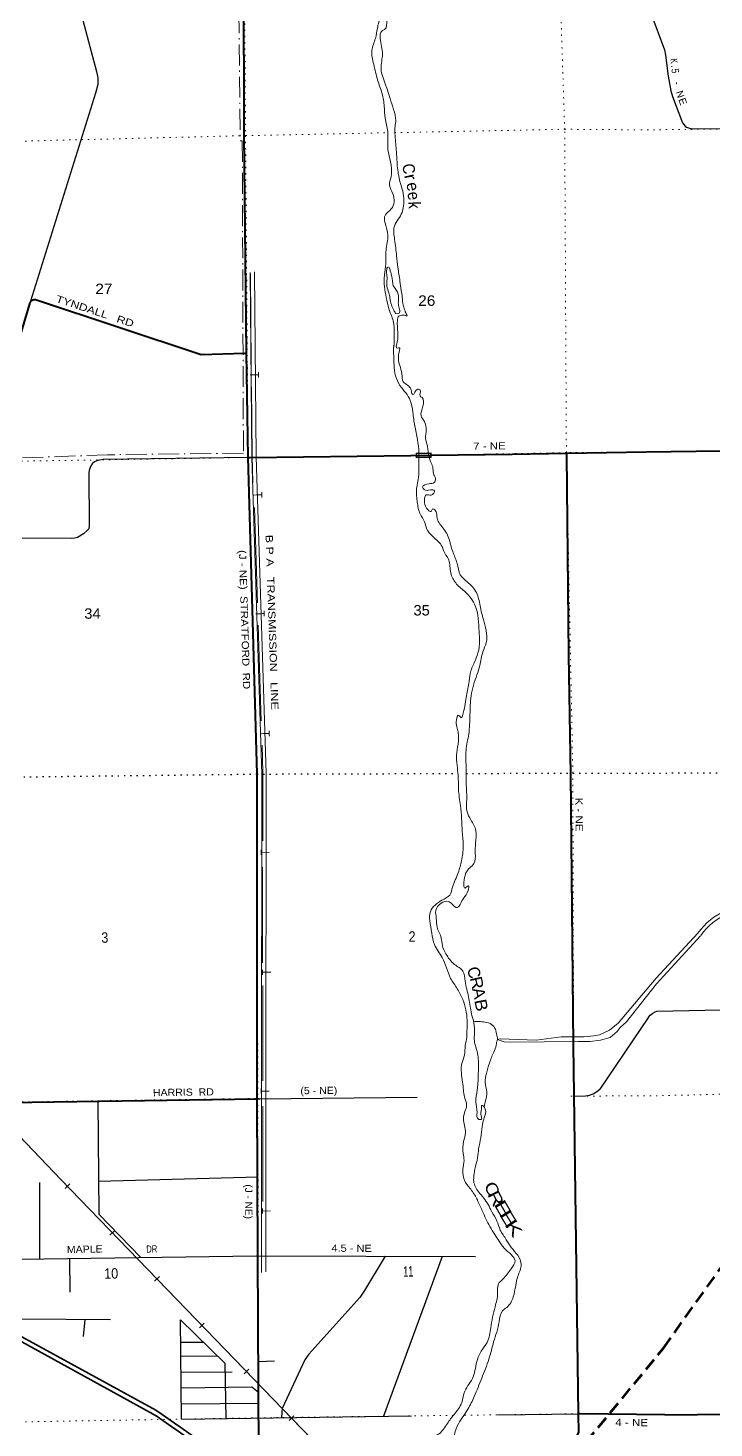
# Model space of a CAD drawing. Header units: feet. Extents: x 248627 to 501257, y -181930 to 5472.
# Drawn here: x 426918 to 438405, y -125913 to -102460 of the extents above; entities that cross this region are included whole.
import ezdxf
from ezdxf.enums import TextEntityAlignment as Align

# ---------------------------------------------------------------- set-up
doc = ezdxf.new("R2010")
doc.units = ezdxf.units.FT
doc.header["$LTSCALE"] = 70
for name, pattern in [('DOT_DASHED', [7.7, 5, -1.2, 0.3, -1.2]), ('DOTTED', [1.5, 0.3, -1.2]), ('MEDIUM_DASHED', [4.5, 3, -1.5])]:
    doc.linetypes.add(name, pattern=pattern)
for name, color, linetype, lineweight in [('23', 7, 'Continuous', 70), ('26', 7, 'Continuous', 40), ('27', 7, 'Continuous', 40), ('29', 7, 'Continuous', 25), ('34', 7, 'Continuous', 25), ('39', 7, 'Continuous', 13), ('41', 7, 'MEDIUM_DASHED', 13), ('44', 7, 'DOT_DASHED', 13), ('46', 7, 'Continuous', 13), ('51', 7, 'MEDIUM_DASHED', 70), ('6', 7, 'DOTTED', 25), ('61', 7, 'Continuous', 13), ('7', 7, 'DOTTED', 13)]:
    doc.layers.add(name, color=color, linetype=linetype, lineweight=lineweight)
doc.layers.add('30', color=7, linetype='Continuous')

msp = doc.modelspace()

# ---------------------------------------------------------------- linework, layer by layer
at = {"layer": '23', "lineweight": 35}
for points in [[(429914.03, -126298.53), (429845.18, -126254.52), (429820.01, -126238.43), (429795.18, -126220.95), (429433.42, -125966.32), (429407.58, -125948.13), (429383.42, -125931.34), (429065.93, -125710.73), (429043.35, -125695.04), (429015.93, -125679.99), (426812.84, -124470.42)], [(430093.36, -126324.26), (429888.58, -126193.38), (429863.84, -126177.56), (429838.58, -126159.78), (429475.72, -125904.37), (429452.42, -125887.97), (429425.72, -125869.42), (429106.05, -125647.31), (429082.72, -125631.1), (429056.05, -125616.46), (426815.81, -124387.16)]]:
    msp.add_lwpolyline(points, dxfattribs=at)
at = {"layer": '26'}
for p, q in [((430603, -109654.05), (430574.14, -107907.37)), ((437269.16, -109562.05), (441291.87, -109504.63)), ((435941.03, -109583.97), (437269.16, -109562.03)), ((430767.62, -123025.42), (430754.03, -120400.86)), ((430784.76, -126334.34), (430767.62, -123025.42))]:
    msp.add_line(p, q, dxfattribs=at)
for points in [[(430574.14, -107907.37), (430539, -104253.05), (430526, -98901.05), (430494.82, -97459.91)], [(426338.72, -109103.37), (426946.58, -107078.08), (426954.07, -107053.1), (426975.08, -107028.08), (426976.97, -107026.48), (426984.26, -107021.5), (426992.04, -107017.31), (427000.21, -107013.96), (427008.69, -107011.48), (427017.38, -107009.9), (427026.18, -107009.24), (427035.01, -107009.5), (427043.16, -107010.57), (429818, -107928.05), (430545.98, -107908.14), (430574.14, -107907.37)], [(430603, -109654.05), (430632.31, -109654.45), (433331, -109622.05), (433668.01, -109617.48), (435028, -109599.05), (435941.03, -109583.97)], [(430754.03, -120400.86), (430754, -114955.05), (430603, -109654.05)], [(436136.04, -125675.05), (436136, -125673.05), (436055, -119506.05), (436009, -114958.05), (435976, -112969.05), (435941.26, -109606.05), (435941.03, -109583.97)], [(425887.63, -119908.58), (426395.78, -120419.1), (426425.39, -120434.76), (426463.98, -120445.28), (426521.86, -120454.06), (426600.78, -120457.57), (430754.03, -120400.86)], [(434798.59, -127933.03), (434890, -127853.05), (435009.02, -127682.88), (435185, -127475.05), (435667, -126876.05), (436143, -125989.05), (436136.04, -125675.05)], [(437579.81, -125691.03), (436161, -125675.33), (436136.04, -125675.05)], [(437579.81, -125691.03), (441393.67, -125653.54), (441400.57, -125653.42)]]:
    msp.add_lwpolyline(points, dxfattribs=at)
at = {"layer": '29'}
for p, q in [((437308.34, -119031.39), (436491, -120235.05)), ((428098.97, -121779.55), (430769.43, -121703.99)), ((427109.21, -121800.44), (427110.92, -123079.94)), ((427615.54, -123072.42), (427618.65, -123636.35)), ((430742.62, -123025.79), (434411.6, -123038.98)), ((433854.29, -123036.98), (432872.28, -125716.87)), ((426810.96, -124083.49), (428300.83, -124095.92)), ((427869.47, -124092.32), (427842.34, -124381.66)), ((429473.17, -124477.55), (429850.63, -124472.27)), ((429475.77, -124709.11), (430086.03, -124701.78)), ((429478.8, -124979.22), (430339.11, -124971.31)), ((430776.81, -124799.17), (431044.94, -124786.07)), ((429484.71, -125505.64), (430780.41, -125495.41)), ((434784.28, -125690.76), (436136, -125673.05)), ((429487.63, -125766.21), (433339.1, -125710.06))]:
    msp.add_line(p, q, dxfattribs=at)
for points in [[(427405.32, -100707.1), (428064.31, -103188.9), (428086.24, -103292.15), (428088.91, -103337.49), (428086.24, -103407.96), (428048.08, -103549.64), (426961.51, -107037.04)], [(437115.64, -101591.17), (437574.1, -102825.78), (437594.28, -102916.49), (437634.83, -103266.18), (437683.38, -103515.02), (437711.04, -103606.33), (437878.56, -104049.88), (437898.04, -104077.2), (437920.62, -104102.02), (437942.33, -104119.18), (437976.15, -104130.54), (438021.58, -104144.83), (438077.99, -104151.76), (441200.89, -104125.23)], [(430603, -109654.05), (428173.95, -109691.22), (428114.32, -109698.24), (428072.23, -109712.27), (428033.64, -109729.82), (427992.5, -109760.68), (427964.11, -109803.27), (427942.44, -109870.19), (427937.08, -109913.06), (427941.55, -110799.04), (427935.42, -110847.51), (427910.87, -110879.1), (427847.1, -110933.57), (427746.01, -110994.9), (427700.41, -111008.94), (427645.01, -111013.54), (426786.99, -111006.06)], [(437449.62, -118931.46), (439328.98, -118893.32), (439356.56, -118901.81), (439369.29, -118916.67), (439377.78, -118935.77), (439397.22, -119088.59), (439610.52, -120235.32), (439632.38, -120260.26), (439655.71, -120278.29), (439691.78, -120289.98), (439734.22, -120293.15), (441102.69, -120263.98), (441118.6, -120267.17), (441132.39, -120273.54), (441215.14, -120327.66), (441237.04, -120338.85), (441259.69, -120346.77), (441284.09, -120353.13), (441425.18, -120367.99)], [(437308.34, -119031.39), (437337.86, -118999.22), (437381.4, -118960.99), (437418.62, -118940.04), (437449.62, -118931.46)], [(436075, -120352.05), (436250.76, -120349.32), (436318.23, -120337.69), (436381.04, -120312.08), (436443.85, -120274.84), (436491, -120235.05)], [(428089.91, -120437.24), (428102.69, -122331.21), (428809.85, -123054.61)], [(430754.03, -120400.86), (430797.73, -120400.26), (433435.36, -120369.28)], [(426794.98, -123084.65), (430742.62, -123025.79), (430767.62, -123025.42)], [(432898.54, -123033.54), (432552.13, -123610.44), (432476.2, -123723.81), (431620.32, -124678.33), (431554.23, -124773.34), (431171.33, -125583.73), (431165.86, -125649.93), (431160.93, -125741.82)], [(429487.63, -125766.21), (429468.93, -124100.12), (430215.93, -124828.43), (430231.17, -125756.52)], [(429481.69, -125237.23), (430667.48, -125223.47), (430779.47, -125312.35)]]:
    msp.add_lwpolyline(points, dxfattribs=at)
at = {"layer": '34'}
for p, q in [((427617.87, -121823.2), (427538.33, -121900.06)), ((428370.49, -122605.83), (428290.94, -122682.69)), ((429117.42, -123375.08), (429037.87, -123451.94)), ((429870.03, -124157.72), (429790.49, -124234.58)), ((430616.96, -124926.96), (430537.42, -125003.82)), ((431369.57, -125709.6), (431290.03, -125786.46))]:
    msp.add_line(p, q, dxfattribs=at)
msp.add_lwpolyline([(432468.58, -126925.54), (427473.2, -121755.82), (421399.86, -115397.6)], dxfattribs=at)
at = {"layer": '34', "lineweight": 13}
msp.add_lwpolyline([(432484.57, -126940.5), (427474, -121755.05), (421590, -115595.05)], dxfattribs=at)
at = {"layer": '39'}
for p, q in [((433036.94, -107781.05), (433037.01, -107783.19)), ((438136, -117626.05), (437437, -118377.05)), ((438179.56, -117667.31), (437441, -118473.05))]:
    msp.add_line(p, q, dxfattribs=at)
for points in [[(436127, -119360.31), (436227, -119360.05), (436394, -119343.05), (436488, -119325.05), (436653, -119247.05), (436798, -119133.05), (437438, -118376.05)], [(437441, -118473.05), (436937, -119111.05), (436836, -119201.05), (436783, -119269.05), (436664, -119370.05), (436506, -119415.05), (436333, -119438.05), (436129, -119439.87)], [(434782, -119404.05), (434824, -119395.05), (435428, -119416.05), (435845, -119361.05), (436127, -119360.31)], [(436129, -119439.87), (434990, -119450.05), (434889, -119442.05), (434843, -119427.05), (434782, -119404.05)]]:
    msp.add_lwpolyline(points, dxfattribs=at)
for radius, start, end in [(1113.89, 113.46463, 145.00766), (1053.89, 113.46461, 145.00765)]:
    msp.add_arc((439048.53, -118264.83), radius, start, end, dxfattribs=at)
for points in [[(430809, -96821.05), (430922, -96946.05), (430944, -97074.05), (431051, -97157.05), (431170, -97195.05), (431200, -97291.05), (431236, -97369.05), (431325, -97399.05), (431383, -97426.05), (431503, -97718.05), (431607, -97790.05), (431577, -97868.05), (431632, -97901.05), (431695, -97857.05), (431747, -97933.05), (431780, -97972.05), (431857, -98120.05), (431904, -98270.05), (431950, -98386.05), (431989, -98613.05), (432014, -98870.05), (432030, -99015.05), (432032, -99109.05), (432059, -99268.05), (432252, -99492.05), (432336, -99564.05), (432473, -99679.05), (432577, -99834.05), (432640, -100098.05), (432715, -100236.05), (432657, -100384.05), (432587, -100530.05), (432481, -100643.05), (432365, -100774.05), (432324, -100952.05), (432332, -101075.05), (432363, -101209.05), (432429, -101192.05), (432511, -101291.05), (432577, -101386.05), (432710, -101593.05), (432819, -101756.05), (432885, -101930.05), (432921, -102161.05), (432924, -102328.05), (432889, -102486.05), (432843, -102511.05), (432815, -102632.05), (432853, -102895.05), (432831, -103141.05), (432906, -103412.05), (432981, -103640.05), (433039, -103826.05), (433076, -104010.05), (433066, -104103.05), (433065, -104264.05), (433086, -104532.05), (433097, -104705.05), (433132, -104970.05), (433206, -105272.05), (433205, -105442.05), (433181, -105553.05), (433119, -105661.05), (433053, -105779.05), (433057, -106004.05), (433090, -106276.05), (433112, -106470.05), (433146, -106699.05), (433167, -106858.05), (433184, -106972.05), (433200, -107103.05), (433224, -107173.05), (433243, -107229.05), (433262, -107283.05), (433238, -107277.05), (433175, -107273.05), (433129, -107286.05), (433104, -107357.05), (433110, -107554.05), (433101, -107715.05), (433103, -107824.05), (433137, -107817.05), (433136, -107869.05), (433142, -108111.05), (433179, -108255.05), (433202, -108388.05), (433275, -108445.05), (433329, -108508.05), (433338, -108552.05), (433361, -108602.05), (433443, -108510.05), (433484, -108529.05), (433484, -108622.05), (433516, -108651.05), (433531, -108796.05), (433500, -108956.05), (433558, -109051.05)], [(432484, -100150.05), (432539, -100316.05), (432542, -100475.05), (432482, -100601.05), (432366, -100724.05), (432281, -100822.05), (432275, -101009.05), (432292, -101214.05), (432315, -101347.05), (432463, -101497.05), (432579, -101588.05), (432698, -101738.05), (432815, -101945.05), (432832, -102114.05), (432813, -102258.05), (432768, -102466.05), (432735, -102634.05), (432676, -102836.05), (432707, -103065.05), (432772, -103334.05), (432847, -103558.05), (432883, -103772.05), (432899, -103972.05), (432943, -104192.05), (432942, -104452.05), (432998, -104761.05), (432997, -104956.05), (432972, -105094.05), (433027, -105236.05), (433001, -105492.05), (432903, -105590.05), (432940, -105894.05), (432917, -106150.05), (432908, -106410.05), (432885, -106600.05), (432887, -106797.05), (432918, -106972.05), (432960, -107164.05), (433034, -107368.05), (433050, -107583.05), (433045.16, -107813.16)], [(432969, -106471.05), (432984, -106529.05), (433010, -106629.05), (433022, -106710.05), (433043, -106790.05), (433091, -106859.05), (433123, -106978.05), (433119, -107062.05), (433131, -107153.05), (433140, -107225.05), (433120, -107244.05), (433080, -107240.05), (433043, -107185.05), (433003, -107095.05), (432979, -106980.05), (432961, -106898.05), (432927, -106782.05), (432927, -106704.05), (432930, -106637.05), (432922, -106541.05), (432924, -106504.05), (432941, -106468.05), (432953, -106469.05)], [(433037.59, -107799.99), (433048, -108101.05), (433073, -108288.05), (433147, -108449.05), (433243, -108572.05), (433320, -108698.05), (433362, -108898.05), (433394, -109123.05), (433439, -109354.05), (433463, -109575.05), (433461.97, -109656.52)], [(433558, -109051.05), (433587, -109194.05), (433575, -109335.05), (433606, -109461.05), (433616, -109550.05), (433640.26, -109652.99)], [(433461.98, -109655.02), (433460, -109810.05), (433457, -109982.05), (433426, -110174.05), (433436, -110397.05), (433486, -110601.05), (433557, -110731.05), (433593, -110847.05), (433700, -110982.05), (433852, -111148.05), (433907, -111280.05), (433942, -111327.05), (433988, -111530.05), (434012, -111640.05), (434110, -111791.05), (434263, -111927.05), (434362, -112052.05), (434451, -112296.05), (434469, -112521.05), (434478, -112696.05), (434453, -112928.05), (434391, -113089.05), (434322, -113275.05), (434301, -113439.05), (434255, -113673.05), (434193, -113983.05), (434177, -114011.05), (434130, -113976.05), (434093, -114049.05), (434119, -114258.05), (434119, -114459.05), (434094, -114641.05), (434121, -114979.05), (434127, -115210.05), (434158, -115486.05), (434178, -115701.05), (434190, -115928.05), (434207, -116169.05), (434175, -116409.05), (434123, -116610.05), (434027, -116853.05), (433979, -116985.05), (433850, -117072.05), (433734, -117153.05), (433656, -117265.05), (433645, -117413.05)], [(433640.26, -109652.99), (433657, -109724.05), (433695, -109812.05), (433707, -109922.05), (433741, -110008.05), (433718, -110075.05), (433634, -110095.05), (433526, -110153.05), (433553, -110193.05), (433656, -110199.05), (433724, -110212.05), (433667, -110286.05), (433587, -110279.05), (433557, -110378.05), (433593, -110501.05), (433668, -110557.05), (433694, -110517.05), (433730, -110532.05), (433771, -110678.05), (433883, -110853.05), (433984, -111069.05), (434029, -111229.05), (434103, -111427.05), (434157, -111619.05), (434272, -111738.05), (434426, -111918.05), (434488, -112138.05), (434543, -112371.05), (434588, -112551.05), (434590, -112759.05), (434535, -112909.05), (434485, -113141.05), (434435, -113295.05), (434339, -113646.05), (434319, -113962.05), (434297, -114291.05), (434254, -114557.05), (434255, -114876.05), (434256, -115139.05), (434266, -115363.05), (434269, -115588.05), (434333, -115722.05), (434417, -115907.05), (434413, -116117.05), (434408, -116290.05), (434385, -116456.05), (434316, -116526.05), (434218, -116773.05), (434238, -116867.05), (434290, -116832.05), (434289, -116909.05), (434215, -117033.05), (434153, -117141.05), (434103, -117194.05), (434020, -117139.05), (433953, -117092.05), (433838, -117121.05), (433746, -117245.05), (433755, -117370.05), (433767, -117521.05), (433839, -117705.05), (433856, -117829.05), (433915, -117969.05), (434061, -118147.05), (434199, -118258.05), (434237, -118428.05), (434296, -118691.05), (434337, -118940.05), (434397, -119246.05), (434390, -119402.05), (434438, -119606.05), (434462, -119853.05), (434457, -120017.05), (434440, -120250.05), (434417, -120452.05), (434438, -120625.05), (434465, -120743.05), (434513, -120740.05), (434504, -120686.05), (434510, -120567.05), (434517, -120509.05), (434574, -120570.05), (434555, -120719.05), (434525, -120863.05), (434501, -121049.05), (434464, -121235.05), (434447, -121386.05), (434400, -121578.05), (434386, -121675.05), (434382, -121784.05), (434461, -121956.05), (434547, -122057.05), (434685, -122290.05)], [(433645, -117413.05), (433679, -117621.05), (433725, -117814.05), (433853, -118031.05), (433995, -118380.05), (434106, -118555.05), (434198, -118737.05), (434271, -119082.05), (434268, -119257.05), (434259, -119404.05), (434241, -119503.05), (434226, -119669.05), (434188, -119788.05), (434175, -119962.05), (434196, -120120.05), (434210, -120247.05), (434227, -120369.05), (434263, -120508.05), (434235, -120611.05), (434209, -120732.05), (434244, -120961.05), (434212, -121115.05), (434204, -121312.05), (434220, -121429.05), (434201, -121584.05), (434233, -121777.05), (434346, -121932.05), (434442, -122093.05), (434525, -122277.05), (434653, -122538.05), (434734, -122671.05), (434808, -122785.05), (434893, -122902.05), (435010, -123008.05), (435074, -123110.05), (435008, -123248.05), (434872, -123416.05), (434795, -123500.05), (434782, -123659.05), (434738, -123883.05), (434666, -124233.05), (434606, -124478.05), (434507, -124623.05), (434409, -124915.05), (434374, -125054.05), (434233, -125295.05), (434181, -125489.05), (434052, -125687.05), (433940, -125838.05), (433804, -126008.05), (433605, -126118.05), (433454, -126303.05), (433294, -126459.05), (433129, -126591.05), (432979, -126721.05), (432866, -126826.05), (432736.07, -126953.12)], [(434782, -119404.05), (434764, -119310.05), (434732, -119208.05), (434656, -119137.05), (434543, -119109.05), (434434, -119103.05), (434372.46, -119098.89)], [(434556.21, -120529.84), (434580, -120427.05), (434599, -120286.05), (434574, -120117.05), (434593, -119972.05), (434644, -119799.05), (434717, -119617.05), (434760, -119501.05), (434765, -119451.05), (434781.69, -119402.41)], [(434685, -122290.05), (434768, -122445.05), (434827, -122597.05), (434927, -122758.05), (435014, -122893.05), (435118, -123020.05), (435176, -123176.05), (435121, -123369.05), (435084, -123528.05), (435043, -123716.05), (434934, -123894.05), (434864, -123949.05), (434807, -124132.05), (434715, -124470.05), (434636, -124759.05), (434515, -125078.05), (434390, -125386.05), (434283, -125596.05), (434127, -125841.05), (434060, -126021.05), (434085, -126162.05), (434161, -126271.05), (434095, -126387.05), (433985, -126534.05), (433885, -126671.05), (433711, -126920.05), (433654, -126997.05), (433529, -127095.05), (433442, -127179.05), (433371, -127263.05), (433327, -127294.05), (433313.58, -127295.73)]]:
    msp.add_spline(points, degree=3, dxfattribs=at)
at = {"layer": '44'}
msp.add_lwpolyline([(427045.21, -93621.91), (430320.74, -93627.88), (430411.85, -97274.54), (430411.95, -98965.29), (430470.92, -104349.95), (430506.59, -104349.82), (430525.12, -109580.74), (428251.18, -109609.64), (426419.66, -109674.47)], dxfattribs=at)
at = {"layer": '46'}
for p, q in [((430656.11, -108126.77), (430641.17, -106572.63)), ((430762.77, -112091.49), (430712.67, -110492.28)), ((430820.38, -114065.51), (430770.29, -112466.29)), ((430845.25, -118120.07), (430846.13, -116520.07)), ((430850.15, -120099.06), (430851.03, -118499.07)), ((430848.99, -122120.06), (430848.99, -120520.06)), ((430828.99, -123310.05), (430828.99, -122510.06))]:
    msp.add_line(p, q, dxfattribs=at)
for points in [[(430636.18, -106558.62), (430665.99, -109660.14), (430832, -114960.05), (430829, -120394.44), (430829, -123310.05)], [(430710.18, -106543.62), (430739.99, -109645.14), (430906, -114945.05), (430903, -120379.44), (430903, -123295.05)], [(430685.15, -110078.48), (430670.98, -109626.15), (430659.95, -108478.75)], [(430852.35, -116076.07), (430852.98, -114926.06), (430838.9, -114476.31)]]:
    msp.add_lwpolyline(points, dxfattribs=at)
at = {"layer": '51'}
msp.add_line((435667, -126876.05), (437558.3, -124574.78), dxfattribs=at)
msp.add_lwpolyline([(437558.3, -124574.78), (444362.31, -115041.61), (444405.91, -114997.6), (444459.52, -114961.45), (444536.44, -114920.65), (444590.05, -114905.49), (444699.6, -114895), (444790.5, -114891.5), (451989.01, -114820.42)], dxfattribs=at)
at = {"layer": '6'}
for points in [[(437385.68, -114941.53), (441371.91, -114923.07), (445159.97, -114879.38)], [(416851.01, -115205.77), (420037, -115170.05), (425376, -115022.05), (430753, -114958.05), (434115.99, -114947.87)], [(434254, -114947.46), (436041, -114942.05), (437385.68, -114941.53)]]:
    msp.add_lwpolyline(points, dxfattribs=at)
at = {"layer": '61'}
for p, q in [((433417.2, -109583.63), (433667.15, -109578.49)), ((433667.15, -109578.49), (433668.69, -109653.47))]:
    msp.add_line(p, q, dxfattribs=at)
msp.add_lwpolyline([(433668.69, -109653.47), (433418.75, -109658.61), (433417.2, -109583.63)], dxfattribs=at)
msp.add_lwpolyline([(433659.31, -109586.64), (433425.36, -109591.46), (433426.58, -109650.45), (433660.53, -109645.63)], close=True, dxfattribs=at)
at = {"layer": '7'}
for points in [[(436053, -119360.05), (436041, -114942.05), (435933, -109573.05), (435905, -104165.05), (435729, -98810.05), (435700, -93414.05), (435575, -88001.05), (435567.96, -87504.99)], [(430471.38, -96734.04), (430524, -98919.05), (430561, -104263.05), (430603, -109654.05), (430753, -114958.05), (430766, -120392.05), (430780, -125742.05), (430787.62, -126694.12)], [(452550, -104081.68), (451749.97, -104079.29), (446515.63, -104119.39), (441190.31, -104124.73), (437165, -104167.05)], [(420924, -104395.85), (425193, -104395.05), (430561, -104263.05), (432943.97, -104215.34)], [(433057.74, -104213.06), (435904.83, -104156.05), (437165, -104166.05)], [(437269.12, -109560.05), (441291.88, -109504.63), (446608.34, -109445.13), (451908.12, -109478.4), (452395.98, -109473.18)], [(433416.01, -109620.6), (430603, -109654.05), (425238, -109742.05), (422800.99, -109754.44)], [(437269.04, -109560.08), (435933, -109573.05), (433666.96, -109617.25)], [(436274.15, -133318.71), (436139, -125675.05), (436069, -120354.05), (436055, -119442.05)], [(457098.99, -120120.71), (452073.68, -120146.28), (446707.51, -120242.76), (441340.13, -120258.81), (437485.6, -120345.58)], [(417052.99, -120514.53), (417200, -120513.05), (420100, -120517.05), (425457, -120471.05), (430766, -120392.05), (430804.98, -120391.77)], [(436007.02, -120354.49), (436069, -120354.05), (437485.6, -120345.58)], [(434043.03, -125701.25), (430780, -125742.05), (425504, -125833.05), (420170, -125912.05), (415199, -125942.05), (415181.89, -125942.26)], [(437579.8, -125690.91), (436139, -125675.05), (434202.78, -125699.26)]]:
    msp.add_lwpolyline(points, dxfattribs=at)

# ---------------------------------------------------------------- texts
at = {"layer": '27'}
for s, rotation, width, p in [('TYNDALL   RD', 341.704, 1.25, (427375.56, -107046.75)), ('7 - NE', 0.871, 1.2, (434371.74, -109526.77)), ('(J - NE)  STRATFORD  RD', 271.764, 1.2, (430448.5, -111206.84)), ('K - NE', 270.579, 1.2, (436083, -115353.3)), ('HARRIS  RD', 0.782, 1.1, (429011.24, -120354.65)), ('(J - NE)', 270.297, 1.05, (430553.54, -121831.01)), ('4 - NE', 359.366, 1.2, (436752.39, -125877.07))]:
    msp.add_text(s, height=120, rotation=rotation, dxfattribs=dict(at, width=width)).set_placement(p)
at = {"layer": '30'}
for s, rotation, width, p in [('K', 276.614, 0.75, (437676.77, -103020.2)), ('5', 276.614, 0.9, (437695.93, -103185.39)), ('E', 289.691, 1.1, (437825.35, -103711.53))]:
    msp.add_text(s, height=120, rotation=rotation, dxfattribs=dict(at, width=width)).set_placement(p, align=Align.CENTER)
for s, rotation, p in [('.', 276.614, (437687.01, -103108.46)), ('-', 281.04, (437730.77, -103392.39)), ('N', 287.853, (437782.89, -103588.08))]:
    msp.add_text(s, height=120, rotation=rotation, dxfattribs=at).set_placement(p, align=Align.CENTER)
for s, rotation, width, p in [('(5 - NE)', 0.673, 1.1, (431479.2, -120322.25)), ('MAPLE ', 1.113, 1.1, (427570.2, -122983.43)), ('DR', 1.113, 0.8, (428898.72, -122975.73)), ('4.5 - NE', 359.794, 1.15, (431997.85, -122960.3))]:
    msp.add_text(s, height=120, rotation=rotation, dxfattribs=dict(at, width=width)).set_placement(p)
at = {"layer": '41'}
for s, rotation, width, p in [('C', 278.134, 0.9, (433184.23, -104746.58)), ('r', 282.984, 1.15, (433216.36, -104927.71)), ('e', 279.775, 0.95, (433268.55, -105218.21)), ('k', 271.909, 0.9, (433287.67, -105369.67)), ('R', 282.745, 1.1, (434315.15, -118373.43)), ('A', 282.652, 1.05, (434353.86, -118558.58)), ('B', 280.926, 1.15, (434390.71, -118747.53)), ('C', 296.429, 1.25, (434545.88, -121846.2)), ('R', 296.771, 1.35, (434604.96, -121995.67)), ('E', 299.896, 1.65, (434710.42, -122161.42)), ('E', 301.72, 1.65, (434800.39, -122332.66)), ('K', 303.961, 1.6, (434890.03, -122504.29))]:
    msp.add_text(s, height=200, rotation=rotation, dxfattribs=dict(at, width=width)).set_placement(p)
for s, rotation, p in [('e', 282.265, (433250.18, -105065.02)), ('C', 285.441, (434265.4, -118215.71))]:
    msp.add_text(s, height=200, rotation=rotation, dxfattribs=at).set_placement(p)
at = {"layer": '46'}
for rotation, width, p in [(270.551, 0.85, (430635.33, -108271.87)), (271.794, 0.85, (430691.05, -110284.09)), (271.794, 0.85, (430730.84, -112274.13)), (271.794, 0.85, (430816.28, -114282.12)), (89.968, 0.8, (430963.82, -116268.37)), (89.968, 0.8, (430985.24, -118278.06)), (89.968, 0.8, (430961.61, -120268.36)), (90, 0.8, (430984.07, -122278.06))]:
    msp.add_text('T', height=150, rotation=rotation, dxfattribs=dict(at, width=width)).set_placement(p, align=Align.CENTER)
at = {"layer": '46', "width": 1.3}
msp.add_text('B P A   TRANSMISSION   LINE', height=120, rotation=271.9, dxfattribs=at).set_placement((430896.61, -110951.22))
at = {"layer": '7'}
for s, width, p in [('27', 1.1, (428045.65, -106917.37)), ('26', 1.1, (433452.91, -107114.3)), ('34', 1.05, (427861.08, -112356.38)), ('35', 1.05, (433372.87, -112301.94))]:
    msp.add_text(s, height=175, dxfattribs=dict(at, width=width)).set_placement(p)
for s, width, p in [('3', 0.9, (428147.14, -117784.87)), ('2', 0.9, (433293, -117768.05)), ('10', 0.9, (428195.31, -123413.46)), ('11', 0.65, (433201.97, -123378.56))]:
    msp.add_text(s, height=175, rotation=1.112, dxfattribs=dict(at, width=width)).set_placement(p)

doc.saveas('drawing.dxf')
